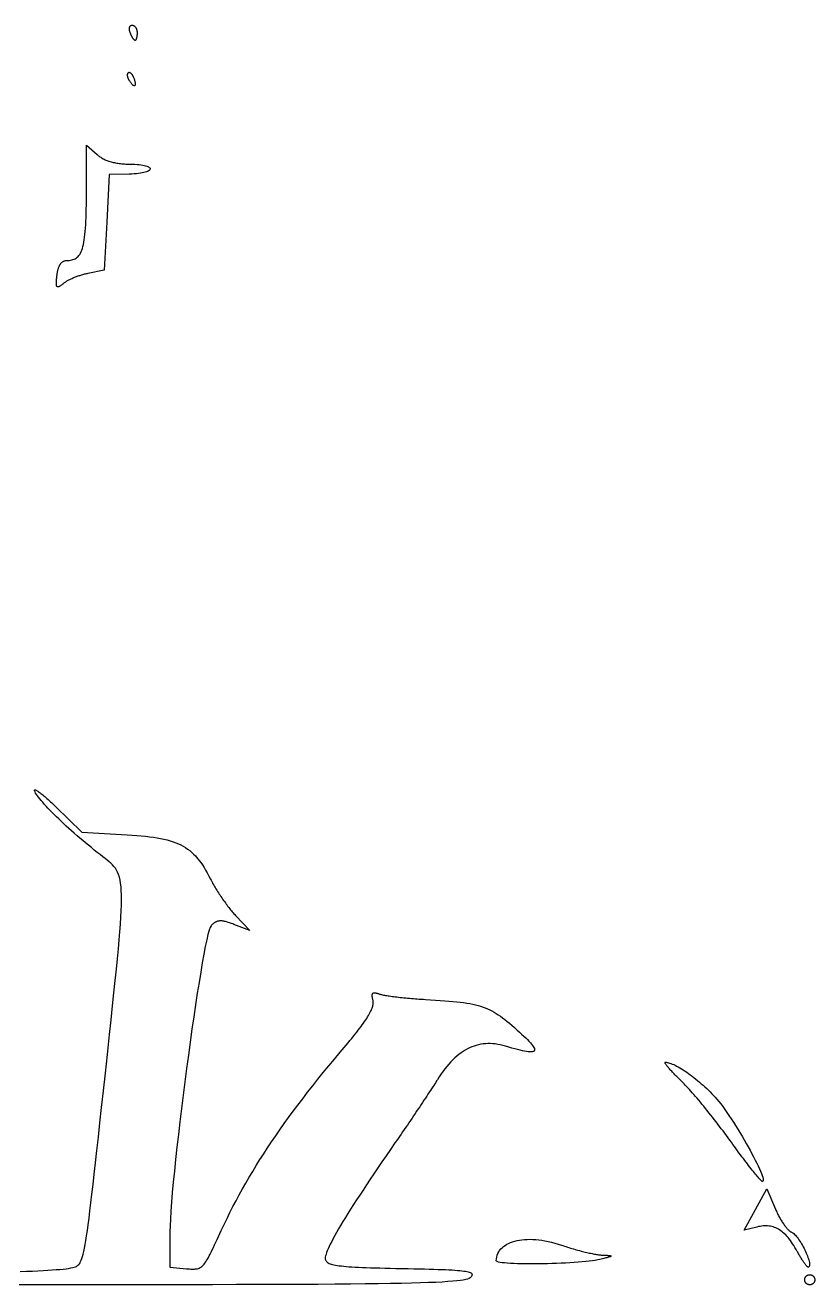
# Model space of a CAD drawing. Extents: x 61.4 to 117, y 125.4 to 225.4.
# Drawn here: x 105.57 to 117, y 125.39 to 143.63 of the extents above; entities that cross this region are included whole.
import ezdxf

# ---------------------------------------------------------------- set-up
doc = ezdxf.new("R2010")
doc.units = 0
doc.layers.add('LAYER_1', color=7, linetype='CONTINUOUS')

msp = doc.modelspace()

# ---------------------------------------------------------------- linework, layer by layer
at = {"layer": 'LAYER_1', "color": 7}
for points in [[(107.087, 143.524), (107.085, 143.529), (107.083, 143.535), (107.081, 143.541), (107.08, 143.546), (107.078, 143.552), (107.077, 143.557), (107.076, 143.562), (107.076, 143.567), (107.075, 143.572), (107.075, 143.577), (107.075, 143.582), (107.076, 143.587), (107.076, 143.591), (107.077, 143.595), (107.077, 143.599), (107.078, 143.603), (107.08, 143.607), (107.081, 143.61), (107.083, 143.613), (107.084, 143.616), (107.086, 143.619), (107.088, 143.622), (107.091, 143.624), (107.093, 143.626), (107.096, 143.628), (107.099, 143.63), (107.102, 143.631), (107.105, 143.632), (107.108, 143.633), (107.112, 143.633), (107.116, 143.633)], [(107.116, 143.633), (107.119, 143.633), (107.123, 143.633), (107.127, 143.632), (107.13, 143.631), (107.134, 143.63), (107.137, 143.628), (107.141, 143.626), (107.144, 143.624), (107.147, 143.622), (107.15, 143.619), (107.153, 143.616), (107.156, 143.613), (107.159, 143.61), (107.162, 143.607), (107.164, 143.603), (107.167, 143.599), (107.169, 143.595), (107.172, 143.591), (107.174, 143.587), (107.176, 143.582), (107.177, 143.577), (107.179, 143.572), (107.181, 143.568), (107.182, 143.562), (107.183, 143.557), (107.184, 143.552), (107.185, 143.546), (107.186, 143.541), (107.186, 143.535), (107.186, 143.529), (107.187, 143.524)], [(107.158, 143.414), (107.156, 143.414), (107.155, 143.414), (107.153, 143.415), (107.151, 143.416), (107.149, 143.417), (107.147, 143.419), (107.145, 143.421), (107.143, 143.423), (107.141, 143.425), (107.138, 143.428), (107.136, 143.431), (107.134, 143.434), (107.131, 143.437), (107.129, 143.44), (107.126, 143.444), (107.124, 143.448), (107.121, 143.452), (107.119, 143.456), (107.116, 143.461), (107.114, 143.465), (107.111, 143.47), (107.109, 143.475), (107.106, 143.48), (107.104, 143.485), (107.101, 143.49), (107.099, 143.495), (107.096, 143.501), (107.094, 143.506), (107.091, 143.512), (107.089, 143.518), (107.087, 143.524)], [(107.187, 143.524), (107.187, 143.518), (107.186, 143.512), (107.186, 143.506), (107.186, 143.501), (107.186, 143.495), (107.185, 143.49), (107.185, 143.485), (107.184, 143.48), (107.184, 143.475), (107.183, 143.47), (107.182, 143.465), (107.181, 143.461), (107.18, 143.456), (107.18, 143.452), (107.179, 143.448), (107.178, 143.444), (107.177, 143.44), (107.175, 143.437), (107.174, 143.434), (107.173, 143.431), (107.172, 143.428), (107.171, 143.425), (107.169, 143.423), (107.168, 143.421), (107.167, 143.419), (107.165, 143.417), (107.164, 143.416), (107.162, 143.415), (107.161, 143.414), (107.159, 143.414), (107.158, 143.414)], [(107.074, 142.833), (107.071, 142.837), (107.069, 142.841), (107.066, 142.845), (107.064, 142.85), (107.062, 142.854), (107.061, 142.858), (107.059, 142.862), (107.057, 142.867), (107.056, 142.871), (107.054, 142.875), (107.053, 142.88), (107.052, 142.884), (107.051, 142.888), (107.051, 142.892), (107.05, 142.896), (107.05, 142.9), (107.049, 142.904), (107.049, 142.908), (107.049, 142.911), (107.049, 142.915), (107.049, 142.919), (107.05, 142.922), (107.05, 142.925), (107.051, 142.928), (107.052, 142.931), (107.053, 142.934), (107.054, 142.937), (107.055, 142.939), (107.057, 142.942), (107.058, 142.944), (107.06, 142.946)], [(107.06, 142.946), (107.062, 142.947), (107.064, 142.949), (107.066, 142.95), (107.068, 142.95), (107.071, 142.951), (107.073, 142.951), (107.075, 142.951), (107.078, 142.95), (107.08, 142.949), (107.083, 142.948), (107.085, 142.947), (107.088, 142.945), (107.091, 142.943), (107.094, 142.941), (107.096, 142.938), (107.099, 142.936), (107.102, 142.933), (107.105, 142.929), (107.107, 142.926), (107.11, 142.922), (107.113, 142.918), (107.116, 142.914), (107.118, 142.91), (107.121, 142.905), (107.124, 142.9), (107.126, 142.895), (107.129, 142.89), (107.131, 142.885), (107.134, 142.879), (107.136, 142.874), (107.139, 142.868)], [(107.139, 142.868), (107.143, 142.855), (107.147, 142.844), (107.15, 142.833), (107.153, 142.823), (107.156, 142.814), (107.157, 142.805), (107.159, 142.797), (107.16, 142.789), (107.16, 142.783), (107.16, 142.777), (107.159, 142.772), (107.158, 142.767), (107.157, 142.764), (107.155, 142.761), (107.153, 142.759), (107.15, 142.757), (107.147, 142.757), (107.144, 142.757), (107.14, 142.758), (107.136, 142.759), (107.132, 142.762), (107.127, 142.765), (107.122, 142.77), (107.117, 142.774), (107.112, 142.78), (107.106, 142.787), (107.1, 142.794), (107.094, 142.803), (107.087, 142.812), (107.08, 142.822), (107.074, 142.833)], [(106.453, 141.173), (106.454, 141.898), (106.606, 141.76)], [(106.606, 141.76), (106.616, 141.752), (106.626, 141.743), (106.637, 141.735), (106.648, 141.728), (106.659, 141.72), (106.671, 141.713), (106.683, 141.706), (106.696, 141.699), (106.709, 141.693), (106.722, 141.686), (106.736, 141.68), (106.75, 141.675), (106.764, 141.669), (106.779, 141.664), (106.794, 141.659), (106.81, 141.655), (106.826, 141.651), (106.842, 141.647), (106.858, 141.643), (106.875, 141.64), (106.892, 141.636), (106.91, 141.634), (106.928, 141.631), (106.946, 141.629), (106.964, 141.627), (106.983, 141.625), (107.002, 141.624), (107.022, 141.622), (107.042, 141.622), (107.062, 141.621), (107.082, 141.621)], [(107.082, 141.621), (107.119, 141.62), (107.154, 141.619), (107.186, 141.617), (107.216, 141.614), (107.243, 141.611), (107.268, 141.607), (107.29, 141.602), (107.31, 141.597), (107.327, 141.592), (107.341, 141.586), (107.354, 141.58), (107.363, 141.574), (107.37, 141.568), (107.375, 141.561), (107.377, 141.554), (107.376, 141.548), (107.373, 141.541), (107.368, 141.534), (107.36, 141.528), (107.349, 141.521), (107.337, 141.515), (107.321, 141.509), (107.303, 141.504), (107.283, 141.499), (107.26, 141.494), (107.235, 141.49), (107.207, 141.486), (107.177, 141.483), (107.145, 141.48), (107.109, 141.478), (107.072, 141.477)], [(107.072, 141.477), (106.783, 141.472), (106.747, 140.779), (106.71, 140.086), (106.473, 140.038)], [(106.182, 140.228), (106.203, 140.228), (106.222, 140.23), (106.241, 140.234), (106.258, 140.238), (106.275, 140.244), (106.291, 140.252), (106.305, 140.261), (106.319, 140.272), (106.332, 140.284), (106.345, 140.299), (106.356, 140.315), (106.367, 140.334), (106.377, 140.354), (106.386, 140.377), (106.395, 140.402), (106.402, 140.429), (106.409, 140.459), (106.416, 140.491), (106.422, 140.526), (106.427, 140.563), (106.432, 140.603), (106.436, 140.646), (106.44, 140.692), (106.443, 140.741), (106.446, 140.793), (106.448, 140.848), (106.45, 140.906), (106.451, 140.968), (106.452, 141.032), (106.453, 141.101), (106.453, 141.173)], [(106.027, 140.012), (106.028, 140.026), (106.03, 140.039), (106.032, 140.053), (106.035, 140.065), (106.037, 140.077), (106.04, 140.089), (106.043, 140.1), (106.046, 140.111), (106.049, 140.121), (106.053, 140.131), (106.057, 140.14), (106.061, 140.149), (106.065, 140.157), (106.07, 140.165), (106.074, 140.172), (106.079, 140.179), (106.084, 140.185), (106.09, 140.191), (106.095, 140.197), (106.101, 140.202), (106.107, 140.206), (106.114, 140.21), (106.12, 140.214), (106.127, 140.217), (106.134, 140.22), (106.142, 140.222), (106.149, 140.224), (106.157, 140.226), (106.165, 140.227), (106.174, 140.228), (106.182, 140.228)], [(106.118, 139.893), (106.109, 139.885), (106.1, 139.877), (106.091, 139.871), (106.083, 139.865), (106.076, 139.859), (106.069, 139.855), (106.062, 139.851), (106.056, 139.848), (106.051, 139.845), (106.046, 139.844), (106.041, 139.843), (106.037, 139.843), (106.033, 139.844), (106.03, 139.845), (106.027, 139.847), (106.025, 139.851), (106.023, 139.855), (106.021, 139.86), (106.019, 139.866), (106.018, 139.872), (106.018, 139.88), (106.017, 139.889), (106.017, 139.898), (106.017, 139.909), (106.018, 139.92), (106.019, 139.933), (106.02, 139.947), (106.021, 139.961), (106.023, 139.977), (106.024, 139.994), (106.026, 140.011)], [(106.026, 140.011), (106.027, 140.012)], [(106.473, 140.038), (106.46, 140.035), (106.447, 140.032), (106.434, 140.029), (106.421, 140.026), (106.408, 140.022), (106.394, 140.018), (106.381, 140.014), (106.368, 140.01), (106.355, 140.006), (106.341, 140.002), (106.328, 139.997), (106.315, 139.992), (106.302, 139.988), (106.289, 139.983), (106.277, 139.978), (106.264, 139.973), (106.252, 139.967), (106.24, 139.962), (106.229, 139.957), (106.217, 139.952), (106.206, 139.946), (106.195, 139.941), (106.185, 139.935), (106.175, 139.93), (106.165, 139.925), (106.156, 139.919), (106.148, 139.914), (106.14, 139.908), (106.132, 139.903), (106.125, 139.898), (106.118, 139.893)], [(105.708, 132.53), (105.704, 132.538), (105.702, 132.544), (105.7, 132.55), (105.7, 132.554), (105.701, 132.557), (105.702, 132.559), (105.705, 132.56), (105.709, 132.56), (105.713, 132.559), (105.719, 132.557), (105.725, 132.554), (105.732, 132.55), (105.74, 132.546), (105.749, 132.54), (105.759, 132.533), (105.77, 132.526), (105.781, 132.517), (105.793, 132.508), (105.806, 132.498), (105.819, 132.487), (105.834, 132.475), (105.848, 132.462), (105.864, 132.449), (105.88, 132.435), (105.897, 132.42), (105.914, 132.404), (105.932, 132.388), (105.95, 132.371), (105.969, 132.353), (105.988, 132.334), (106.008, 132.315)], [(106.692, 131.591), (106.65, 131.623), (106.608, 131.655), (106.566, 131.689), (106.524, 131.723), (106.482, 131.757), (106.44, 131.791), (106.399, 131.826), (106.358, 131.861), (106.317, 131.896), (106.277, 131.931), (106.237, 131.967), (106.199, 132.001), (106.161, 132.036), (106.123, 132.071), (106.087, 132.105), (106.052, 132.138), (106.018, 132.171), (105.985, 132.204), (105.954, 132.235), (105.924, 132.266), (105.895, 132.296), (105.868, 132.325), (105.843, 132.353), (105.819, 132.38), (105.797, 132.406), (105.777, 132.43), (105.759, 132.453), (105.743, 132.475), (105.729, 132.495), (105.717, 132.514), (105.708, 132.53)], [(106.008, 132.315), (106.386, 131.949), (107.042, 131.909)], [(107.042, 131.909), (107.113, 131.904), (107.182, 131.899), (107.247, 131.894), (107.308, 131.887), (107.367, 131.88), (107.424, 131.873), (107.477, 131.864), (107.528, 131.855), (107.576, 131.845), (107.622, 131.834), (107.666, 131.822), (107.707, 131.809), (107.747, 131.794), (107.784, 131.779), (107.82, 131.762), (107.855, 131.744), (107.887, 131.724), (107.919, 131.703), (107.949, 131.68), (107.977, 131.656), (108.005, 131.63), (108.032, 131.603), (108.058, 131.573), (108.083, 131.542), (108.108, 131.509), (108.132, 131.474), (108.156, 131.436), (108.179, 131.397), (108.203, 131.356), (108.226, 131.312), (108.25, 131.266)], [(106.787, 129.016), (106.81, 129.232), (106.831, 129.434), (106.851, 129.623), (106.87, 129.799), (106.886, 129.963), (106.901, 130.115), (106.915, 130.256), (106.927, 130.386), (106.937, 130.506), (106.945, 130.616), (106.952, 130.717), (106.957, 130.809), (106.96, 130.893), (106.961, 130.969), (106.961, 131.039), (106.958, 131.101), (106.954, 131.158), (106.948, 131.208), (106.94, 131.254), (106.93, 131.295), (106.919, 131.332), (106.905, 131.366), (106.889, 131.396), (106.872, 131.424), (106.852, 131.45), (106.831, 131.474), (106.807, 131.497), (106.781, 131.52), (106.754, 131.543), (106.724, 131.566), (106.692, 131.591)], [(108.25, 131.266), (108.258, 131.25), (108.267, 131.233), (108.277, 131.216), (108.286, 131.198), (108.296, 131.18), (108.307, 131.162), (108.318, 131.144), (108.329, 131.126), (108.34, 131.107), (108.352, 131.089), (108.364, 131.07), (108.376, 131.051), (108.388, 131.033), (108.401, 131.014), (108.414, 130.996), (108.426, 130.977), (108.439, 130.959), (108.452, 130.941), (108.465, 130.923), (108.478, 130.906), (108.491, 130.889), (108.503, 130.872), (108.516, 130.855), (108.529, 130.839), (108.541, 130.824), (108.554, 130.809), (108.566, 130.794), (108.578, 130.78), (108.59, 130.767), (108.601, 130.754), (108.613, 130.742)], [(108.59, 130.612), (108.572, 130.618), (108.555, 130.625), (108.539, 130.63), (108.523, 130.636), (108.508, 130.64), (108.494, 130.645), (108.48, 130.649), (108.467, 130.652), (108.454, 130.655), (108.442, 130.657), (108.43, 130.659), (108.419, 130.661), (108.409, 130.662), (108.399, 130.662), (108.389, 130.662), (108.379, 130.661), (108.37, 130.66), (108.361, 130.659), (108.353, 130.657), (108.344, 130.654), (108.336, 130.651), (108.328, 130.647), (108.32, 130.643), (108.312, 130.638), (108.304, 130.633), (108.297, 130.628), (108.289, 130.621), (108.281, 130.615), (108.273, 130.608), (108.266, 130.6), (108.258, 130.591)], [(108.613, 130.742), (108.822, 130.524), (108.59, 130.612)], [(108.258, 130.591), (108.245, 130.569), (108.23, 130.526), (108.213, 130.464), (108.195, 130.386), (108.175, 130.29), (108.154, 130.18), (108.131, 130.056), (108.108, 129.92), (108.084, 129.772), (108.059, 129.614), (108.033, 129.447), (108.007, 129.273), (107.981, 129.093), (107.955, 128.907), (107.929, 128.717), (107.903, 128.525), (107.877, 128.331), (107.853, 128.137), (107.829, 127.944), (107.806, 127.754), (107.784, 127.567), (107.763, 127.384), (107.744, 127.208), (107.727, 127.039), (107.711, 126.878), (107.697, 126.728), (107.685, 126.588), (107.676, 126.46), (107.669, 126.345), (107.665, 126.246), (107.663, 126.162)], [(110.604, 129.51), (110.602, 129.52), (110.599, 129.53), (110.597, 129.54), (110.596, 129.548), (110.594, 129.557), (110.593, 129.564), (110.592, 129.572), (110.592, 129.578), (110.592, 129.585), (110.592, 129.59), (110.593, 129.596), (110.594, 129.6), (110.595, 129.604), (110.597, 129.608), (110.599, 129.612), (110.602, 129.614), (110.605, 129.617), (110.608, 129.619), (110.612, 129.62), (110.616, 129.621), (110.62, 129.622), (110.625, 129.622), (110.631, 129.622), (110.636, 129.621), (110.643, 129.62), (110.649, 129.618), (110.656, 129.617), (110.664, 129.614), (110.672, 129.612), (110.681, 129.609), (110.69, 129.605)], [(110.69, 129.605), (110.697, 129.603), (110.706, 129.6), (110.716, 129.597), (110.727, 129.595), (110.74, 129.592), (110.754, 129.589), (110.769, 129.586), (110.785, 129.583), (110.802, 129.581), (110.821, 129.578), (110.84, 129.575), (110.86, 129.572), (110.881, 129.569), (110.903, 129.566), (110.926, 129.563), (110.95, 129.561), (110.974, 129.558), (110.999, 129.555), (111.025, 129.552), (111.051, 129.55), (111.077, 129.547), (111.104, 129.545), (111.132, 129.542), (111.16, 129.54), (111.188, 129.538), (111.217, 129.535), (111.245, 129.533), (111.274, 129.531), (111.304, 129.529), (111.333, 129.527), (111.362, 129.526)], [(111.362, 129.526), (111.438, 129.521), (111.51, 129.516), (111.578, 129.512), (111.643, 129.507), (111.704, 129.502), (111.761, 129.497), (111.816, 129.491), (111.867, 129.485), (111.916, 129.479), (111.962, 129.472), (112.006, 129.464), (112.048, 129.456), (112.087, 129.447), (112.125, 129.437), (112.162, 129.426), (112.197, 129.415), (112.23, 129.402), (112.263, 129.388), (112.295, 129.374), (112.327, 129.358), (112.358, 129.34), (112.388, 129.322), (112.419, 129.302), (112.45, 129.281), (112.481, 129.258), (112.513, 129.233), (112.546, 129.207), (112.58, 129.179), (112.615, 129.15), (112.651, 129.118), (112.688, 129.085)], [(110.214, 128.863), (110.242, 128.897), (110.27, 128.929), (110.296, 128.961), (110.321, 128.992), (110.345, 129.022), (110.368, 129.051), (110.39, 129.079), (110.41, 129.106), (110.43, 129.132), (110.448, 129.157), (110.466, 129.182), (110.482, 129.205), (110.498, 129.228), (110.512, 129.25), (110.525, 129.271), (110.537, 129.291), (110.549, 129.311), (110.559, 129.33), (110.568, 129.348), (110.576, 129.365), (110.584, 129.381), (110.59, 129.397), (110.595, 129.412), (110.6, 129.427), (110.603, 129.441), (110.606, 129.454), (110.607, 129.466), (110.608, 129.478), (110.608, 129.489), (110.606, 129.5), (110.604, 129.51)], [(106.32, 125.665), (106.33, 125.675), (106.341, 125.685), (106.35, 125.697), (106.36, 125.712), (106.369, 125.729), (106.378, 125.749), (106.387, 125.774), (106.396, 125.802), (106.405, 125.836), (106.415, 125.876), (106.424, 125.921), (106.434, 125.974), (106.444, 126.034), (106.455, 126.101), (106.466, 126.178), (106.478, 126.263), (106.49, 126.358), (106.504, 126.463), (106.518, 126.579), (106.533, 126.706), (106.55, 126.845), (106.567, 126.996), (106.586, 127.161), (106.605, 127.339), (106.627, 127.532), (106.649, 127.739), (106.673, 127.961), (106.699, 128.2), (106.727, 128.455), (106.756, 128.726), (106.787, 129.016)], [(112.688, 129.085), (112.724, 129.053), (112.757, 129.023), (112.788, 128.994), (112.816, 128.968), (112.841, 128.943), (112.863, 128.92), (112.883, 128.898), (112.9, 128.878), (112.914, 128.86), (112.926, 128.844), (112.935, 128.829), (112.941, 128.815), (112.945, 128.804), (112.945, 128.794), (112.943, 128.785), (112.938, 128.778), (112.931, 128.773), (112.92, 128.769), (112.907, 128.766), (112.891, 128.765), (112.872, 128.766), (112.85, 128.768), (112.825, 128.771), (112.797, 128.776), (112.767, 128.782), (112.733, 128.79), (112.697, 128.799), (112.657, 128.809), (112.615, 128.821), (112.57, 128.834), (112.522, 128.848)], [(108.366, 126.094), (108.406, 126.181), (108.447, 126.267), (108.489, 126.354), (108.532, 126.439), (108.575, 126.525), (108.62, 126.61), (108.666, 126.695), (108.713, 126.78), (108.761, 126.865), (108.81, 126.949), (108.861, 127.034), (108.913, 127.12), (108.966, 127.205), (109.021, 127.291), (109.077, 127.377), (109.135, 127.463), (109.194, 127.55), (109.255, 127.638), (109.318, 127.726), (109.382, 127.815), (109.448, 127.905), (109.516, 127.996), (109.585, 128.087), (109.657, 128.18), (109.73, 128.274), (109.806, 128.369), (109.883, 128.465), (109.963, 128.562), (110.044, 128.661), (110.128, 128.761), (110.214, 128.863)], [(112.522, 128.848), (112.484, 128.859), (112.447, 128.867), (112.411, 128.874), (112.374, 128.88), (112.339, 128.883), (112.303, 128.885), (112.268, 128.885), (112.234, 128.884), (112.2, 128.88), (112.166, 128.875), (112.133, 128.869), (112.1, 128.86), (112.067, 128.85), (112.035, 128.838), (112.003, 128.824), (111.972, 128.809), (111.94, 128.791), (111.91, 128.772), (111.879, 128.751), (111.849, 128.729), (111.819, 128.705), (111.789, 128.678), (111.76, 128.651), (111.731, 128.621), (111.703, 128.589), (111.674, 128.556), (111.646, 128.521), (111.618, 128.484), (111.591, 128.446), (111.563, 128.405), (111.536, 128.363)], [(115.077, 128.335), (115.062, 128.35), (115.047, 128.365), (115.032, 128.379), (115.018, 128.393), (115.004, 128.407), (114.991, 128.421), (114.978, 128.434), (114.965, 128.447), (114.953, 128.46), (114.942, 128.473), (114.931, 128.485), (114.92, 128.496), (114.91, 128.507), (114.9, 128.518), (114.891, 128.528), (114.883, 128.538), (114.875, 128.548), (114.868, 128.556), (114.861, 128.565), (114.855, 128.572), (114.85, 128.58), (114.845, 128.586), (114.841, 128.592), (114.838, 128.598), (114.836, 128.602), (114.834, 128.606), (114.833, 128.61), (114.833, 128.612), (114.833, 128.614), (114.835, 128.615), (114.837, 128.616)], [(114.837, 128.616), (114.851, 128.615), (114.866, 128.613), (114.882, 128.609), (114.9, 128.604), (114.919, 128.598), (114.938, 128.59), (114.959, 128.581), (114.98, 128.571), (115.002, 128.56), (115.025, 128.547), (115.049, 128.534), (115.073, 128.519), (115.097, 128.504), (115.123, 128.488), (115.148, 128.47), (115.174, 128.452), (115.2, 128.433), (115.227, 128.414), (115.253, 128.393), (115.28, 128.372), (115.306, 128.35), (115.333, 128.328), (115.359, 128.305), (115.386, 128.282), (115.412, 128.259), (115.438, 128.235), (115.463, 128.21), (115.488, 128.185), (115.512, 128.16), (115.536, 128.135), (115.56, 128.11)], [(111.536, 128.363), (111.525, 128.344), (111.512, 128.324), (111.498, 128.303), (111.484, 128.281), (111.468, 128.257), (111.452, 128.232), (111.436, 128.206), (111.418, 128.18), (111.4, 128.152), (111.381, 128.123), (111.362, 128.094), (111.342, 128.064), (111.322, 128.034), (111.301, 128.002), (111.28, 127.971), (111.258, 127.939), (111.236, 127.906), (111.214, 127.873), (111.192, 127.84), (111.169, 127.807), (111.147, 127.773), (111.124, 127.74), (111.101, 127.706), (111.078, 127.673), (111.056, 127.64), (111.033, 127.607), (111.01, 127.574), (110.988, 127.541), (110.966, 127.509), (110.944, 127.478), (110.922, 127.447)], [(115.794, 127.457), (115.771, 127.489), (115.748, 127.521), (115.724, 127.554), (115.699, 127.587), (115.674, 127.62), (115.649, 127.653), (115.624, 127.686), (115.599, 127.719), (115.573, 127.752), (115.547, 127.785), (115.522, 127.818), (115.496, 127.851), (115.47, 127.883), (115.445, 127.915), (115.419, 127.946), (115.394, 127.977), (115.369, 128.007), (115.345, 128.037), (115.321, 128.066), (115.297, 128.094), (115.273, 128.121), (115.251, 128.147), (115.228, 128.173), (115.207, 128.197), (115.186, 128.221), (115.165, 128.243), (115.146, 128.264), (115.127, 128.284), (115.11, 128.302), (115.093, 128.32), (115.077, 128.335)], [(115.56, 128.11), (115.585, 128.081), (115.612, 128.048), (115.64, 128.013), (115.669, 127.974), (115.698, 127.933), (115.729, 127.889), (115.76, 127.844), (115.792, 127.797), (115.823, 127.748), (115.855, 127.698), (115.887, 127.647), (115.918, 127.596), (115.949, 127.544), (115.98, 127.493), (116.009, 127.441), (116.038, 127.39), (116.066, 127.34), (116.092, 127.291), (116.117, 127.244), (116.141, 127.198), (116.163, 127.154), (116.183, 127.113), (116.201, 127.074), (116.216, 127.037), (116.23, 127.004), (116.24, 126.975), (116.249, 126.949), (116.254, 126.927), (116.256, 126.909), (116.255, 126.896), (116.251, 126.887)], [(110.922, 127.447), (110.857, 127.352), (110.794, 127.261), (110.732, 127.171), (110.673, 127.085), (110.617, 127.001), (110.562, 126.92), (110.509, 126.841), (110.459, 126.765), (110.411, 126.692), (110.365, 126.621), (110.321, 126.553), (110.279, 126.487), (110.24, 126.425), (110.203, 126.365), (110.168, 126.307), (110.135, 126.253), (110.105, 126.201), (110.076, 126.152), (110.05, 126.105), (110.026, 126.062), (110.005, 126.021), (109.985, 125.983), (109.968, 125.947), (109.954, 125.915), (109.941, 125.885), (109.931, 125.858), (109.923, 125.833), (109.917, 125.812), (109.913, 125.793), (109.912, 125.777), (109.913, 125.764)], [(116.251, 126.887), (116.249, 126.887), (116.246, 126.887), (116.241, 126.89), (116.236, 126.894), (116.229, 126.9), (116.222, 126.907), (116.213, 126.916), (116.204, 126.926), (116.193, 126.937), (116.182, 126.95), (116.17, 126.964), (116.157, 126.98), (116.143, 126.996), (116.128, 127.014), (116.113, 127.033), (116.097, 127.053), (116.08, 127.074), (116.063, 127.096), (116.045, 127.119), (116.026, 127.143), (116.007, 127.168), (115.988, 127.193), (115.968, 127.22), (115.947, 127.247), (115.926, 127.275), (115.905, 127.304), (115.883, 127.333), (115.862, 127.363), (115.839, 127.394), (115.817, 127.425), (115.794, 127.457)], [(116.164, 126.229), (115.982, 126.183), (116.144, 126.483), (116.307, 126.782), (116.433, 126.489)], [(116.433, 126.489), (116.44, 126.473), (116.447, 126.458), (116.454, 126.442), (116.461, 126.427), (116.469, 126.412), (116.476, 126.397), (116.484, 126.383), (116.492, 126.368), (116.5, 126.354), (116.508, 126.34), (116.516, 126.327), (116.524, 126.313), (116.532, 126.3), (116.541, 126.288), (116.549, 126.276), (116.557, 126.264), (116.565, 126.253), (116.573, 126.242), (116.581, 126.232), (116.589, 126.222), (116.596, 126.213), (116.604, 126.204), (116.612, 126.196), (116.619, 126.188), (116.626, 126.182), (116.633, 126.175), (116.64, 126.17), (116.646, 126.165), (116.653, 126.161), (116.659, 126.158), (116.664, 126.155)], [(116.748, 125.877), (116.731, 125.906), (116.715, 125.934), (116.699, 125.961), (116.682, 125.987), (116.666, 126.011), (116.649, 126.034), (116.633, 126.056), (116.616, 126.077), (116.599, 126.096), (116.582, 126.114), (116.565, 126.131), (116.547, 126.147), (116.53, 126.161), (116.512, 126.175), (116.494, 126.187), (116.476, 126.198), (116.457, 126.208), (116.439, 126.217), (116.42, 126.224), (116.4, 126.231), (116.381, 126.236), (116.361, 126.24), (116.34, 126.243), (116.32, 126.245), (116.299, 126.246), (116.277, 126.246), (116.255, 126.245), (116.233, 126.242), (116.211, 126.239), (116.188, 126.235), (116.164, 126.229)], [(107.663, 126.162), (107.662, 125.649), (107.903, 125.626)], [(107.903, 125.626), (107.925, 125.624), (107.945, 125.622), (107.965, 125.621), (107.983, 125.62), (108, 125.62), (108.016, 125.62), (108.032, 125.622), (108.047, 125.624), (108.061, 125.626), (108.074, 125.63), (108.087, 125.635), (108.099, 125.642), (108.112, 125.649), (108.123, 125.658), (108.135, 125.668), (108.147, 125.68), (108.158, 125.693), (108.17, 125.708), (108.182, 125.725), (108.194, 125.743), (108.206, 125.764), (108.219, 125.786), (108.232, 125.811), (108.246, 125.838), (108.261, 125.867), (108.276, 125.898), (108.292, 125.932), (108.309, 125.969), (108.327, 126.008), (108.346, 126.049), (108.366, 126.094)], [(112.389, 125.74), (112.391, 125.769), (112.395, 125.795), (112.402, 125.821), (112.412, 125.845), (112.424, 125.868), (112.438, 125.89), (112.454, 125.911), (112.473, 125.93), (112.493, 125.948), (112.516, 125.964), (112.54, 125.979), (112.567, 125.993), (112.595, 126.005), (112.625, 126.016), (112.657, 126.025), (112.69, 126.033), (112.725, 126.04), (112.761, 126.045), (112.799, 126.048), (112.837, 126.05), (112.878, 126.051), (112.919, 126.05), (112.962, 126.047), (113.005, 126.043), (113.05, 126.037), (113.095, 126.029), (113.141, 126.02), (113.188, 126.009), (113.236, 125.997), (113.285, 125.983), (113.333, 125.967)], [(116.664, 126.155), (116.675, 126.15), (116.686, 126.143), (116.698, 126.134), (116.71, 126.122), (116.722, 126.11), (116.735, 126.095), (116.748, 126.08), (116.76, 126.062), (116.773, 126.044), (116.786, 126.025), (116.799, 126.005), (116.812, 125.984), (116.824, 125.963), (116.836, 125.941), (116.847, 125.919), (116.858, 125.897), (116.869, 125.875), (116.879, 125.853), (116.888, 125.832), (116.897, 125.811), (116.904, 125.79), (116.911, 125.77), (116.917, 125.752), (116.921, 125.734), (116.925, 125.717), (116.927, 125.702), (116.928, 125.688), (116.928, 125.675), (116.926, 125.665), (116.923, 125.656), (116.918, 125.649)], [(113.333, 125.967), (113.355, 125.96), (113.376, 125.953), (113.398, 125.946), (113.42, 125.939), (113.442, 125.932), (113.464, 125.925), (113.486, 125.919), (113.508, 125.912), (113.53, 125.906), (113.552, 125.9), (113.573, 125.894), (113.595, 125.888), (113.617, 125.882), (113.638, 125.877), (113.659, 125.872), (113.679, 125.867), (113.699, 125.862), (113.719, 125.857), (113.738, 125.853), (113.757, 125.849), (113.776, 125.845), (113.793, 125.841), (113.81, 125.838), (113.827, 125.835), (113.842, 125.832), (113.857, 125.83), (113.872, 125.828), (113.885, 125.826), (113.897, 125.825), (113.909, 125.824), (113.919, 125.823)], [(116.918, 125.649), (116.916, 125.648), (116.914, 125.648), (116.912, 125.648), (116.909, 125.649), (116.905, 125.65), (116.902, 125.652), (116.898, 125.655), (116.894, 125.659), (116.89, 125.663), (116.885, 125.667), (116.88, 125.673), (116.875, 125.679), (116.869, 125.685), (116.864, 125.692), (116.858, 125.699), (116.852, 125.707), (116.846, 125.716), (116.84, 125.725), (116.833, 125.734), (116.826, 125.744), (116.82, 125.754), (116.813, 125.765), (116.806, 125.776), (116.799, 125.787), (116.792, 125.799), (116.784, 125.811), (116.777, 125.824), (116.77, 125.837), (116.762, 125.85), (116.755, 125.863), (116.748, 125.877)], [(109.913, 125.764), (109.915, 125.755), (109.919, 125.746), (109.923, 125.738), (109.929, 125.73), (109.937, 125.723), (109.945, 125.716), (109.956, 125.709), (109.968, 125.703), (109.982, 125.697), (109.999, 125.691), (110.017, 125.686), (110.038, 125.681), (110.061, 125.677), (110.086, 125.672), (110.115, 125.668), (110.146, 125.665), (110.179, 125.661), (110.216, 125.658), (110.256, 125.655), (110.299, 125.652), (110.346, 125.649), (110.396, 125.646), (110.45, 125.644), (110.507, 125.642), (110.568, 125.64), (110.633, 125.638), (110.702, 125.636), (110.776, 125.634), (110.853, 125.632), (110.936, 125.63), (111.022, 125.629)], [(113.89, 125.759), (113.859, 125.752), (113.823, 125.745), (113.781, 125.739), (113.736, 125.733), (113.686, 125.728), (113.633, 125.723), (113.577, 125.718), (113.518, 125.714), (113.456, 125.71), (113.393, 125.707), (113.328, 125.704), (113.262, 125.701), (113.196, 125.699), (113.129, 125.697), (113.063, 125.696), (112.997, 125.695), (112.933, 125.695), (112.87, 125.695), (112.809, 125.696), (112.75, 125.697), (112.695, 125.698), (112.642, 125.7), (112.594, 125.703), (112.549, 125.706), (112.509, 125.709), (112.474, 125.713), (112.445, 125.717), (112.421, 125.722), (112.403, 125.728), (112.393, 125.734), (112.389, 125.74)], [(113.919, 125.823), (113.937, 125.823), (113.953, 125.822), (113.968, 125.821), (113.981, 125.82), (113.994, 125.82), (114.005, 125.819), (114.015, 125.818), (114.024, 125.817), (114.032, 125.816), (114.039, 125.815), (114.044, 125.814), (114.048, 125.813), (114.051, 125.812), (114.053, 125.811), (114.053, 125.809), (114.052, 125.807), (114.05, 125.806), (114.047, 125.804), (114.043, 125.802), (114.037, 125.799), (114.03, 125.797), (114.022, 125.794), (114.012, 125.791), (114.001, 125.788), (113.989, 125.785), (113.976, 125.781), (113.961, 125.777), (113.945, 125.773), (113.928, 125.769), (113.91, 125.764), (113.89, 125.759)], [(105.492, 125.586), (105.585, 125.589), (105.671, 125.592), (105.751, 125.596), (105.826, 125.6), (105.895, 125.604), (105.958, 125.608), (106.016, 125.612), (106.068, 125.616), (106.116, 125.621), (106.158, 125.626), (106.195, 125.631), (106.227, 125.636), (106.255, 125.642), (106.277, 125.647), (106.296, 125.653), (106.31, 125.659), (106.32, 125.665)], [(112.02, 125.501), (112.01, 125.492), (111.995, 125.483), (111.974, 125.476), (111.947, 125.468), (111.912, 125.461), (111.87, 125.455), (111.819, 125.449), (111.758, 125.443), (111.688, 125.438), (111.607, 125.433), (111.514, 125.428), (111.409, 125.424), (111.292, 125.42), (111.161, 125.416), (111.016, 125.413), (110.856, 125.41), (110.68, 125.407), (110.488, 125.405), (110.279, 125.403), (110.052, 125.401), (109.807, 125.399), (109.542, 125.398), (109.258, 125.397), (108.954, 125.396), (108.628, 125.395), (108.28, 125.394), (107.91, 125.394), (107.516, 125.393), (107.098, 125.393), (106.656, 125.393), (106.188, 125.393)], [(111.022, 125.629), (111.111, 125.627), (111.196, 125.625), (111.275, 125.624), (111.349, 125.622), (111.419, 125.62), (111.485, 125.618), (111.546, 125.616), (111.603, 125.614), (111.655, 125.612), (111.704, 125.609), (111.749, 125.607), (111.79, 125.604), (111.827, 125.601), (111.861, 125.598), (111.891, 125.595), (111.919, 125.591), (111.943, 125.588), (111.964, 125.584), (111.982, 125.579), (111.997, 125.575), (112.01, 125.57), (112.02, 125.565), (112.028, 125.559), (112.034, 125.553), (112.037, 125.547), (112.039, 125.54), (112.038, 125.533), (112.036, 125.526), (112.032, 125.518), (112.026, 125.509), (112.02, 125.501)], [(116.857, 125.466), (116.857, 125.47), (116.857, 125.473), (116.857, 125.477), (116.858, 125.481), (116.859, 125.485), (116.86, 125.488), (116.861, 125.492), (116.863, 125.495), (116.864, 125.498), (116.866, 125.502), (116.868, 125.505), (116.87, 125.508), (116.872, 125.511), (116.874, 125.514), (116.877, 125.516), (116.879, 125.519), (116.882, 125.521), (116.885, 125.524), (116.888, 125.526), (116.891, 125.528), (116.894, 125.53), (116.897, 125.531), (116.901, 125.533), (116.904, 125.534), (116.907, 125.536), (116.911, 125.537), (116.915, 125.537), (116.918, 125.538), (116.922, 125.539), (116.926, 125.539), (116.93, 125.539)], [(116.93, 125.539), (116.934, 125.539), (116.938, 125.539), (116.941, 125.538), (116.945, 125.537), (116.949, 125.537), (116.952, 125.536), (116.956, 125.534), (116.959, 125.533), (116.963, 125.531), (116.966, 125.53), (116.969, 125.528), (116.972, 125.526), (116.975, 125.524), (116.978, 125.521), (116.98, 125.519), (116.983, 125.516), (116.985, 125.514), (116.988, 125.511), (116.99, 125.508), (116.992, 125.505), (116.994, 125.502), (116.995, 125.498), (116.997, 125.495), (116.998, 125.492), (117, 125.488), (117.001, 125.485), (117.002, 125.481), (117.002, 125.477), (117.003, 125.473), (117.003, 125.47), (117.003, 125.466)], [(106.188, 125.393), (105.828, 125.393), (105.48, 125.393)], [(116.93, 125.392), (116.926, 125.393), (116.922, 125.393), (116.918, 125.393), (116.915, 125.394), (116.911, 125.395), (116.907, 125.396), (116.904, 125.397), (116.901, 125.399), (116.897, 125.4), (116.894, 125.402), (116.891, 125.404), (116.888, 125.406), (116.885, 125.408), (116.882, 125.41), (116.879, 125.413), (116.877, 125.415), (116.874, 125.418), (116.872, 125.421), (116.87, 125.424), (116.868, 125.427), (116.866, 125.43), (116.864, 125.433), (116.863, 125.436), (116.861, 125.44), (116.86, 125.443), (116.859, 125.447), (116.858, 125.451), (116.857, 125.454), (116.857, 125.458), (116.857, 125.462), (116.857, 125.466)], [(117.003, 125.466), (117.003, 125.462), (117.003, 125.458), (117.002, 125.454), (117.002, 125.451), (117.001, 125.447), (117, 125.443), (116.998, 125.44), (116.997, 125.436), (116.995, 125.433), (116.994, 125.43), (116.992, 125.427), (116.99, 125.424), (116.988, 125.421), (116.985, 125.418), (116.983, 125.415), (116.98, 125.413), (116.978, 125.41), (116.975, 125.408), (116.972, 125.406), (116.969, 125.404), (116.966, 125.402), (116.963, 125.4), (116.959, 125.399), (116.956, 125.397), (116.952, 125.396), (116.949, 125.395), (116.945, 125.394), (116.941, 125.393), (116.938, 125.393), (116.934, 125.393), (116.93, 125.392)]]:
    msp.add_lwpolyline(points, dxfattribs=at)
for points in [[(107.087, 143.524)], [(107.074, 142.833)], [(115.794, 127.457)], [(116.748, 125.877)], [(112.389, 125.74)], [(116.857, 125.466)]]:
    msp.add_lwpolyline(points, close=True, dxfattribs=at)

doc.saveas('drawing.dxf')
